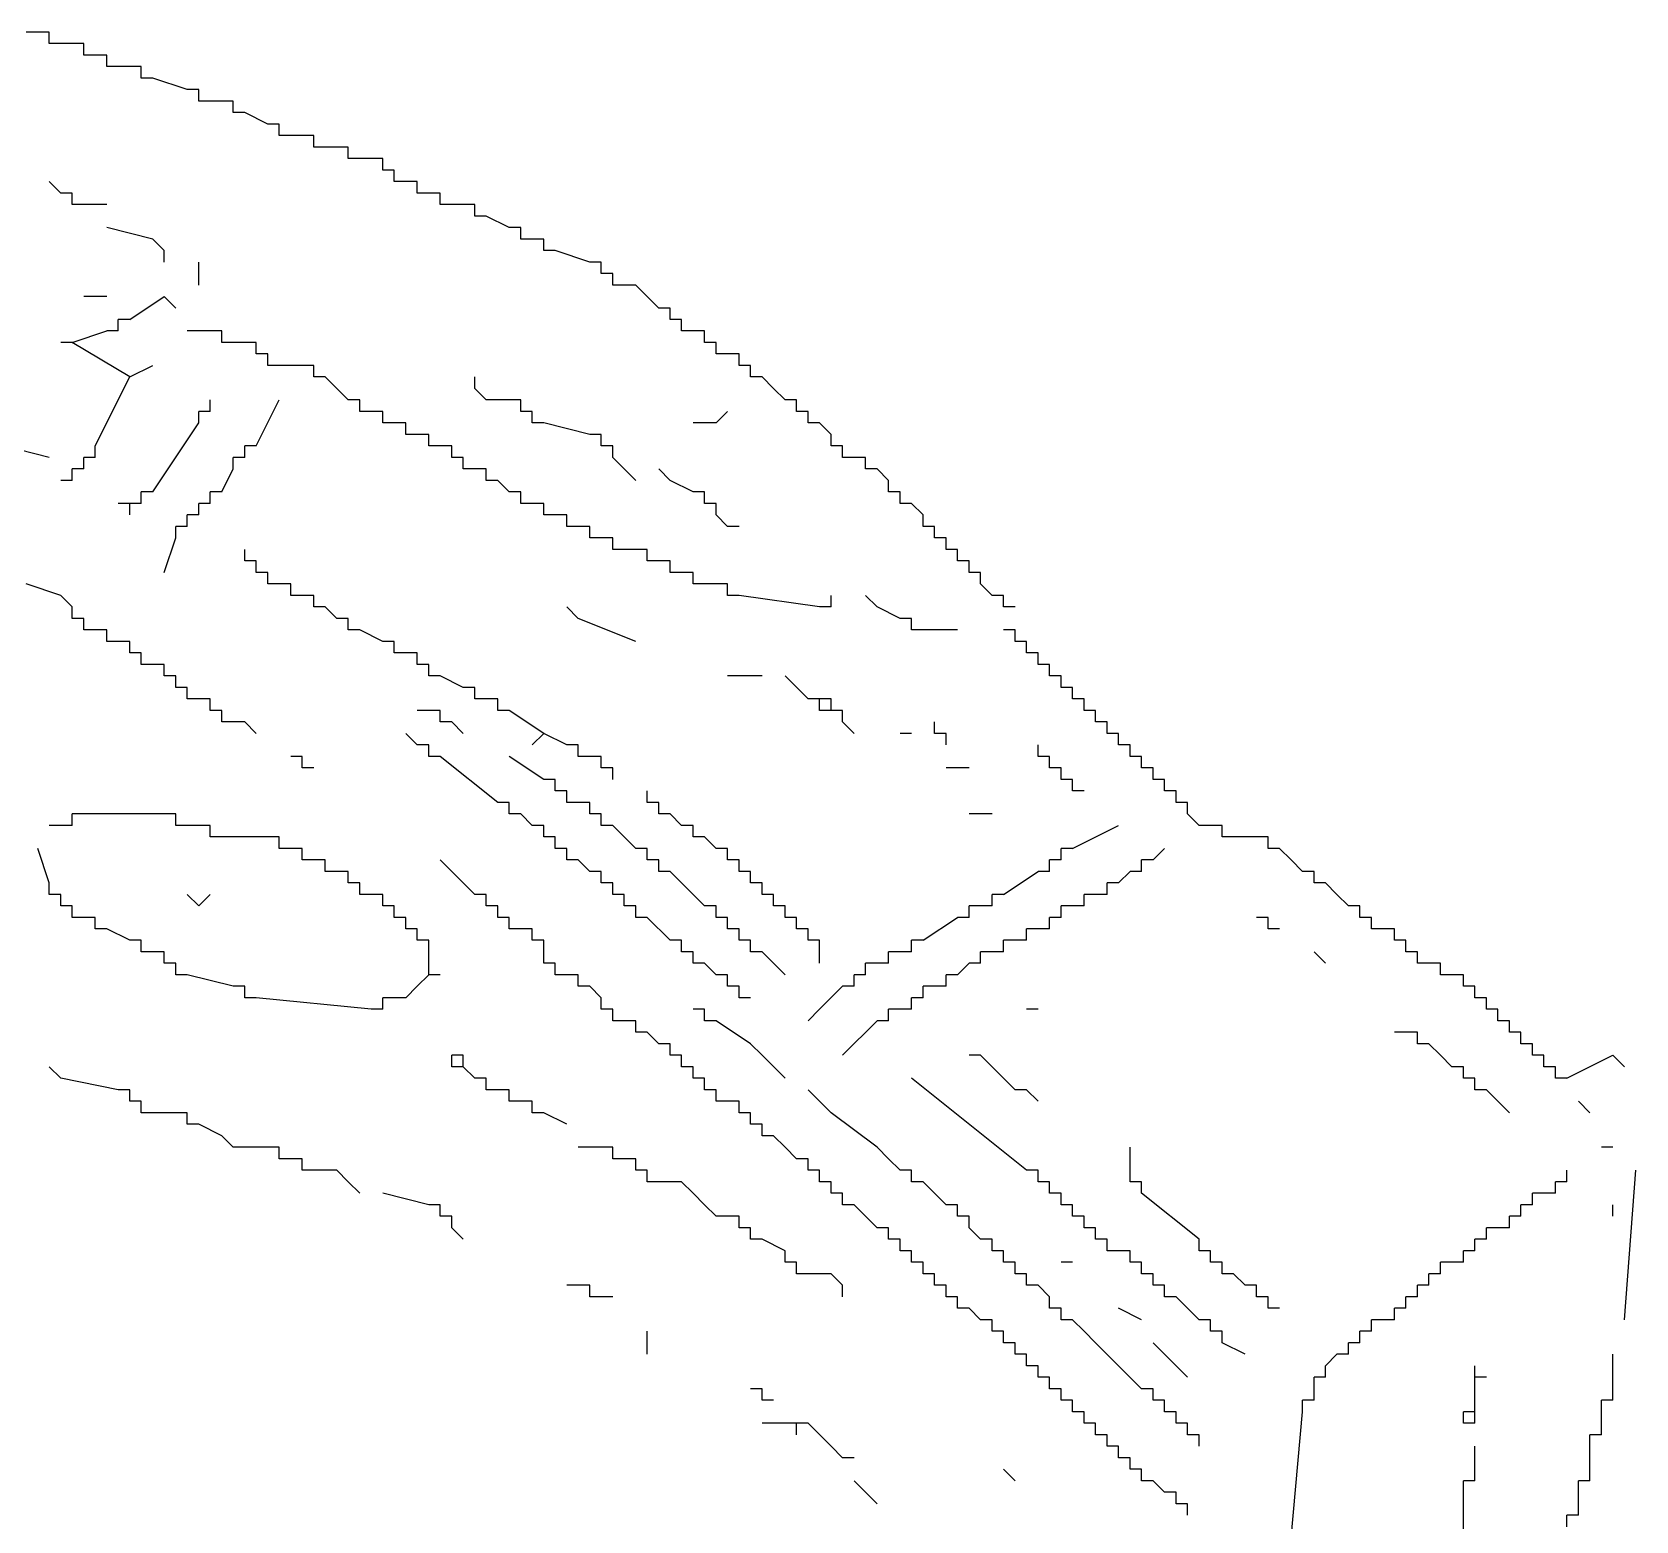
# Model space of a CAD drawing. Extents: x 0.03 to 8.61, y 0.04 to 5.34.
# Drawn here: x 7.633 to 8.61, y 2.306 to 3.213 of the extents above; entities that cross this region are included whole.
import ezdxf

# ---------------------------------------------------------------- set-up
doc = ezdxf.new("R2010")
doc.units = 0

msp = doc.modelspace()

# ---------------------------------------------------------------- linework, layer by layer
at = {"color": 7, "linetype": 'CONTINUOUS'}
for p, q in [((7.637, 3.213), (7.63, 3.213)), ((7.644, 3.213), (7.637, 3.213)), ((7.644, 3.206), (7.644, 3.213)), ((7.651, 3.206), (7.644, 3.206)), ((7.658, 3.206), (7.651, 3.206)), ((7.665, 3.206), (7.658, 3.206)), ((7.665, 3.199), (7.665, 3.206)), ((7.672, 3.199), (7.665, 3.199)), ((7.679, 3.199), (7.672, 3.199)), ((7.679, 3.192), (7.679, 3.199)), ((7.686, 3.192), (7.679, 3.192)), ((7.693, 3.192), (7.686, 3.192)), ((7.7, 3.192), (7.693, 3.192)), ((7.7, 3.185), (7.7, 3.192)), ((7.707, 3.185), (7.7, 3.185)), ((7.728, 3.178), (7.707, 3.185)), ((7.735, 3.178), (7.728, 3.178)), ((7.735, 3.171), (7.735, 3.178)), ((7.742, 3.171), (7.735, 3.171)), ((7.749, 3.171), (7.742, 3.171)), ((7.756, 3.171), (7.749, 3.171)), ((7.756, 3.164), (7.756, 3.171)), ((7.763, 3.164), (7.756, 3.164)), ((7.777, 3.157), (7.763, 3.164)), ((7.784, 3.157), (7.777, 3.157)), ((7.784, 3.15), (7.784, 3.157)), ((7.791, 3.15), (7.784, 3.15)), ((7.798, 3.15), (7.791, 3.15)), ((7.805, 3.15), (7.798, 3.15)), ((7.805, 3.143), (7.805, 3.15)), ((7.812, 3.143), (7.805, 3.143)), ((7.819, 3.143), (7.812, 3.143)), ((7.826, 3.143), (7.819, 3.143)), ((7.826, 3.136), (7.826, 3.143)), ((7.833, 3.136), (7.826, 3.136)), ((7.84, 3.136), (7.833, 3.136)), ((7.847, 3.136), (7.84, 3.136)), ((7.847, 3.129), (7.847, 3.136)), ((7.854, 3.129), (7.847, 3.129)), ((7.854, 3.122), (7.854, 3.129)), ((7.651, 3.115), (7.644, 3.122)), ((7.861, 3.122), (7.854, 3.122)), ((7.868, 3.122), (7.861, 3.122)), ((7.868, 3.115), (7.868, 3.122)), ((7.658, 3.115), (7.651, 3.115)), ((7.658, 3.108), (7.658, 3.115)), ((7.665, 3.108), (7.658, 3.108)), ((7.679, 3.108), (7.665, 3.108)), ((7.875, 3.115), (7.868, 3.115)), ((7.882, 3.115), (7.875, 3.115)), ((7.882, 3.108), (7.882, 3.115)), ((7.889, 3.108), (7.882, 3.108)), ((7.896, 3.108), (7.889, 3.108)), ((7.903, 3.108), (7.896, 3.108)), ((7.903, 3.101), (7.903, 3.108)), ((7.91, 3.101), (7.903, 3.101)), ((7.924, 3.094), (7.91, 3.101)), ((7.707, 3.087), (7.679, 3.094)), ((7.714, 3.08), (7.707, 3.087)), ((7.931, 3.094), (7.924, 3.094)), ((7.931, 3.087), (7.931, 3.094)), ((7.938, 3.087), (7.931, 3.087)), ((7.945, 3.087), (7.938, 3.087)), ((7.945, 3.08), (7.945, 3.087)), ((7.714, 3.073), (7.714, 3.08)), ((7.952, 3.08), (7.945, 3.08)), ((7.973, 3.073), (7.952, 3.08)), ((7.735, 3.059), (7.735, 3.073)), ((7.98, 3.073), (7.973, 3.073)), ((7.98, 3.066), (7.98, 3.073)), ((7.987, 3.066), (7.98, 3.066)), ((7.987, 3.059), (7.987, 3.066)), ((7.994, 3.059), (7.987, 3.059)), ((8.001, 3.059), (7.994, 3.059)), ((8.008, 3.052), (8.001, 3.059)), ((7.679, 3.052), (7.665, 3.052)), ((7.693, 3.038), (7.714, 3.052)), ((7.721, 3.045), (7.714, 3.052)), ((8.015, 3.045), (8.008, 3.052)), ((7.693, 3.038), (7.686, 3.038)), ((7.686, 3.031), (7.686, 3.038)), ((8.022, 3.045), (8.015, 3.045)), ((8.022, 3.038), (8.022, 3.045)), ((8.029, 3.038), (8.022, 3.038)), ((7.658, 3.024), (7.679, 3.031)), ((7.686, 3.031), (7.679, 3.031)), ((7.742, 3.031), (7.728, 3.031)), ((7.749, 3.031), (7.742, 3.031)), ((7.749, 3.024), (7.749, 3.031)), ((8.043, 3.031), (8.036, 3.031)), ((8.043, 3.024), (8.043, 3.031)), ((7.658, 3.024), (7.651, 3.024)), ((7.693, 3.003), (7.658, 3.024)), ((7.756, 3.024), (7.749, 3.024)), ((7.763, 3.024), (7.756, 3.024)), ((7.77, 3.024), (7.763, 3.024)), ((7.77, 3.017), (7.77, 3.024)), ((8.05, 3.024), (8.043, 3.024)), ((7.693, 3.003), (7.707, 3.01)), ((7.777, 3.017), (7.77, 3.017)), ((7.777, 3.01), (7.777, 3.017)), ((7.784, 3.01), (7.777, 3.01)), ((7.798, 3.01), (7.784, 3.01)), ((7.805, 3.01), (7.798, 3.01)), ((7.805, 3.003), (7.805, 3.01)), ((8.057, 3.017), (8.05, 3.017)), ((8.064, 3.017), (8.057, 3.017)), ((8.064, 3.01), (8.064, 3.017)), ((8.071, 3.01), (8.064, 3.01)), ((7.672, 2.961), (7.693, 3.003)), ((7.812, 3.003), (7.805, 3.003)), ((7.826, 2.989), (7.812, 3.003)), ((7.903, 2.996), (7.903, 3.003)), ((8.078, 3.003), (8.071, 3.003)), ((8.085, 2.996), (8.078, 3.003)), ((7.742, 2.982), (7.742, 2.989)), ((7.77, 2.961), (7.784, 2.989)), ((7.833, 2.989), (7.826, 2.989)), ((7.833, 2.982), (7.833, 2.989)), ((7.91, 2.989), (7.903, 2.996)), ((7.924, 2.989), (7.91, 2.989)), ((7.931, 2.989), (7.924, 2.989)), ((7.931, 2.982), (7.931, 2.989)), ((8.099, 2.989), (8.092, 2.989)), ((7.742, 2.982), (7.735, 2.982)), ((7.735, 2.975), (7.735, 2.982)), ((7.84, 2.982), (7.833, 2.982)), ((7.847, 2.982), (7.84, 2.982)), ((7.847, 2.975), (7.847, 2.982)), ((7.938, 2.982), (7.931, 2.982)), ((7.938, 2.975), (7.938, 2.982)), ((8.106, 2.982), (8.099, 2.982)), ((7.707, 2.933), (7.735, 2.975)), ((7.854, 2.975), (7.847, 2.975)), ((7.861, 2.975), (7.854, 2.975)), ((7.861, 2.968), (7.861, 2.975)), ((7.945, 2.975), (7.938, 2.975)), ((7.973, 2.968), (7.945, 2.975)), ((8.113, 2.975), (8.106, 2.975)), ((8.12, 2.968), (8.113, 2.975)), ((7.644, 2.954), (7.616, 2.961)), ((7.672, 2.954), (7.672, 2.961)), ((7.77, 2.961), (7.763, 2.961)), ((7.763, 2.954), (7.763, 2.961)), ((7.868, 2.968), (7.861, 2.968)), ((7.875, 2.968), (7.868, 2.968)), ((7.875, 2.961), (7.875, 2.968)), ((7.882, 2.961), (7.875, 2.961)), ((7.889, 2.961), (7.882, 2.961)), ((7.889, 2.954), (7.889, 2.961)), ((7.98, 2.968), (7.973, 2.968)), ((7.98, 2.961), (7.98, 2.968)), ((7.987, 2.961), (7.98, 2.961)), ((7.987, 2.954), (7.987, 2.961)), ((7.672, 2.954), (7.665, 2.954)), ((7.665, 2.947), (7.665, 2.954)), ((7.763, 2.954), (7.756, 2.954)), ((7.756, 2.947), (7.756, 2.954)), ((7.896, 2.954), (7.889, 2.954)), ((7.896, 2.947), (7.896, 2.954)), ((7.994, 2.947), (7.987, 2.954)), ((8.141, 2.954), (8.134, 2.954)), ((8.141, 2.947), (8.141, 2.954)), ((7.658, 2.94), (7.651, 2.94)), ((7.665, 2.947), (7.658, 2.947)), ((7.658, 2.94), (7.658, 2.947)), ((7.749, 2.933), (7.756, 2.947)), ((7.903, 2.947), (7.896, 2.947)), ((7.91, 2.947), (7.903, 2.947)), ((7.91, 2.94), (7.91, 2.947)), ((7.917, 2.94), (7.91, 2.94)), ((7.924, 2.933), (7.917, 2.94)), ((8.001, 2.94), (7.994, 2.947)), ((8.022, 2.94), (8.015, 2.947)), ((8.036, 2.933), (8.022, 2.94)), ((8.148, 2.947), (8.141, 2.947)), ((8.155, 2.94), (8.148, 2.947)), ((7.707, 2.933), (7.7, 2.933)), ((7.7, 2.926), (7.7, 2.933)), ((7.749, 2.933), (7.742, 2.933)), ((7.742, 2.926), (7.742, 2.933)), ((7.931, 2.933), (7.924, 2.933)), ((7.931, 2.926), (7.931, 2.933)), ((8.043, 2.933), (8.036, 2.933)), ((8.043, 2.926), (8.043, 2.933)), ((8.162, 2.933), (8.155, 2.933)), ((7.693, 2.926), (7.686, 2.926)), ((7.7, 2.926), (7.693, 2.926)), ((7.693, 2.919), (7.693, 2.926)), ((7.742, 2.926), (7.735, 2.926)), ((7.735, 2.919), (7.735, 2.926)), ((7.938, 2.926), (7.931, 2.926)), ((7.945, 2.926), (7.938, 2.926)), ((7.945, 2.919), (7.945, 2.926)), ((8.05, 2.926), (8.043, 2.926)), ((8.05, 2.919), (8.05, 2.926)), ((8.169, 2.926), (8.162, 2.926)), ((8.176, 2.919), (8.169, 2.926)), ((7.728, 2.912), (7.721, 2.912)), ((7.721, 2.905), (7.721, 2.912)), ((7.735, 2.919), (7.728, 2.919)), ((7.728, 2.912), (7.728, 2.919)), ((7.952, 2.919), (7.945, 2.919)), ((7.959, 2.919), (7.952, 2.919)), ((7.959, 2.912), (7.959, 2.919)), ((7.966, 2.912), (7.959, 2.912)), ((7.973, 2.912), (7.966, 2.912)), ((7.973, 2.905), (7.973, 2.912)), ((8.057, 2.912), (8.05, 2.919)), ((8.064, 2.912), (8.057, 2.912)), ((8.183, 2.912), (8.176, 2.912)), ((7.714, 2.884), (7.721, 2.905)), ((7.98, 2.905), (7.973, 2.905)), ((7.987, 2.905), (7.98, 2.905)), ((7.987, 2.898), (7.987, 2.905)), ((8.19, 2.905), (8.183, 2.905)), ((7.763, 2.891), (7.763, 2.898)), ((7.77, 2.891), (7.763, 2.891)), ((7.77, 2.884), (7.77, 2.891)), ((7.994, 2.898), (7.987, 2.898)), ((8.001, 2.898), (7.994, 2.898)), ((8.008, 2.898), (8.001, 2.898)), ((8.008, 2.891), (8.008, 2.898)), ((8.015, 2.891), (8.008, 2.891)), ((8.022, 2.891), (8.015, 2.891)), ((8.022, 2.884), (8.022, 2.891)), ((8.197, 2.898), (8.19, 2.898)), ((8.204, 2.891), (8.197, 2.891)), ((7.777, 2.884), (7.77, 2.884)), ((7.777, 2.877), (7.777, 2.884)), ((8.029, 2.884), (8.022, 2.884)), ((8.036, 2.884), (8.029, 2.884)), ((8.036, 2.877), (8.036, 2.884)), ((8.211, 2.884), (8.204, 2.884)), ((7.651, 2.87), (7.63, 2.877)), ((7.784, 2.877), (7.777, 2.877)), ((7.791, 2.877), (7.784, 2.877)), ((7.791, 2.87), (7.791, 2.877)), ((8.043, 2.877), (8.036, 2.877)), ((8.05, 2.877), (8.043, 2.877)), ((8.057, 2.877), (8.05, 2.877)), ((8.057, 2.87), (8.057, 2.877)), ((8.218, 2.87), (8.211, 2.877)), ((7.658, 2.863), (7.651, 2.87)), ((7.658, 2.856), (7.658, 2.863)), ((7.798, 2.87), (7.791, 2.87)), ((7.805, 2.87), (7.798, 2.87)), ((7.805, 2.863), (7.805, 2.87)), ((7.812, 2.863), (7.805, 2.863)), ((7.819, 2.856), (7.812, 2.863)), ((7.966, 2.856), (7.959, 2.863)), ((8.064, 2.87), (8.057, 2.87)), ((8.113, 2.863), (8.064, 2.87)), ((8.12, 2.863), (8.113, 2.863)), ((8.12, 2.863), (8.12, 2.87)), ((8.148, 2.863), (8.141, 2.87)), ((8.162, 2.856), (8.148, 2.863)), ((8.225, 2.87), (8.218, 2.87)), ((8.232, 2.863), (8.225, 2.863)), ((7.665, 2.856), (7.658, 2.856)), ((7.665, 2.849), (7.665, 2.856)), ((7.826, 2.856), (7.819, 2.856)), ((7.826, 2.849), (7.826, 2.856)), ((8.001, 2.842), (7.966, 2.856)), ((8.169, 2.856), (8.162, 2.856)), ((8.169, 2.849), (8.169, 2.856)), ((7.672, 2.849), (7.665, 2.849)), ((7.679, 2.849), (7.672, 2.849)), ((7.679, 2.842), (7.679, 2.849)), ((7.686, 2.842), (7.679, 2.842)), ((7.693, 2.842), (7.686, 2.842)), ((7.693, 2.835), (7.693, 2.842)), ((7.833, 2.849), (7.826, 2.849)), ((7.847, 2.842), (7.833, 2.849)), ((7.854, 2.842), (7.847, 2.842)), ((7.854, 2.835), (7.854, 2.842)), ((8.176, 2.849), (8.169, 2.849)), ((8.197, 2.849), (8.176, 2.849)), ((8.232, 2.849), (8.225, 2.849)), ((8.232, 2.842), (8.232, 2.849)), ((8.239, 2.842), (8.232, 2.842)), ((8.239, 2.835), (8.239, 2.842)), ((7.7, 2.835), (7.693, 2.835)), ((7.7, 2.828), (7.7, 2.835)), ((7.861, 2.835), (7.854, 2.835)), ((7.868, 2.835), (7.861, 2.835)), ((7.868, 2.828), (7.868, 2.835)), ((8.246, 2.835), (8.239, 2.835)), ((8.246, 2.828), (8.246, 2.835)), ((7.707, 2.828), (7.7, 2.828)), ((7.714, 2.828), (7.707, 2.828)), ((7.714, 2.821), (7.714, 2.828)), ((7.875, 2.828), (7.868, 2.828)), ((7.875, 2.821), (7.875, 2.828)), ((8.253, 2.828), (8.246, 2.828)), ((8.253, 2.821), (8.253, 2.828)), ((7.721, 2.821), (7.714, 2.821)), ((7.721, 2.814), (7.721, 2.821)), ((7.728, 2.814), (7.721, 2.814)), ((7.728, 2.807), (7.728, 2.814)), ((7.882, 2.821), (7.875, 2.821)), ((7.896, 2.814), (7.882, 2.821)), ((7.903, 2.814), (7.896, 2.814)), ((7.903, 2.807), (7.903, 2.814)), ((8.078, 2.821), (8.057, 2.821)), ((8.106, 2.807), (8.092, 2.821)), ((8.26, 2.821), (8.253, 2.821)), ((8.26, 2.814), (8.26, 2.821)), ((8.267, 2.814), (8.26, 2.814)), ((8.267, 2.807), (8.267, 2.814)), ((7.735, 2.807), (7.728, 2.807)), ((7.742, 2.807), (7.735, 2.807)), ((7.742, 2.8), (7.742, 2.807)), ((7.91, 2.807), (7.903, 2.807)), ((7.917, 2.807), (7.91, 2.807)), ((7.917, 2.8), (7.917, 2.807)), ((8.113, 2.807), (8.106, 2.807)), ((8.12, 2.807), (8.113, 2.807)), ((8.113, 2.8), (8.113, 2.807)), ((8.12, 2.8), (8.12, 2.807)), ((8.274, 2.807), (8.267, 2.807)), ((8.274, 2.8), (8.274, 2.807)), ((7.749, 2.8), (7.742, 2.8)), ((7.749, 2.793), (7.749, 2.8)), ((7.756, 2.793), (7.749, 2.793)), ((7.763, 2.793), (7.756, 2.793)), ((7.77, 2.786), (7.763, 2.793)), ((7.875, 2.8), (7.868, 2.8)), ((7.882, 2.8), (7.875, 2.8)), ((7.882, 2.793), (7.882, 2.8)), ((7.889, 2.793), (7.882, 2.793)), ((7.896, 2.786), (7.889, 2.793)), ((7.924, 2.8), (7.917, 2.8)), ((7.945, 2.786), (7.924, 2.8)), ((8.12, 2.8), (8.113, 2.8)), ((8.127, 2.8), (8.12, 2.8)), ((8.127, 2.793), (8.127, 2.8)), ((8.134, 2.786), (8.127, 2.793)), ((8.183, 2.786), (8.183, 2.793)), ((8.281, 2.8), (8.274, 2.8)), ((8.281, 2.793), (8.281, 2.8)), ((8.288, 2.793), (8.281, 2.793)), ((8.288, 2.786), (8.288, 2.793)), ((7.868, 2.779), (7.861, 2.786)), ((7.938, 2.779), (7.945, 2.786)), ((7.959, 2.779), (7.945, 2.786)), ((8.169, 2.786), (8.162, 2.786)), ((8.19, 2.786), (8.183, 2.786)), ((8.19, 2.779), (8.19, 2.786)), ((8.295, 2.786), (8.288, 2.786)), ((8.295, 2.779), (8.295, 2.786)), ((7.875, 2.779), (7.868, 2.779)), ((7.875, 2.772), (7.875, 2.779)), ((7.966, 2.779), (7.959, 2.779)), ((7.966, 2.772), (7.966, 2.779)), ((8.246, 2.772), (8.246, 2.779)), ((8.302, 2.779), (8.295, 2.779)), ((8.302, 2.772), (8.302, 2.779)), ((7.798, 2.772), (7.791, 2.772)), ((7.798, 2.765), (7.798, 2.772)), ((7.805, 2.765), (7.798, 2.765)), ((7.882, 2.772), (7.875, 2.772)), ((7.917, 2.744), (7.882, 2.772)), ((7.945, 2.758), (7.924, 2.772)), ((7.973, 2.772), (7.966, 2.772)), ((7.98, 2.772), (7.973, 2.772)), ((7.98, 2.765), (7.98, 2.772)), ((7.987, 2.765), (7.98, 2.765)), ((7.987, 2.758), (7.987, 2.765)), ((8.204, 2.765), (8.19, 2.765)), ((8.253, 2.772), (8.246, 2.772)), ((8.253, 2.765), (8.253, 2.772)), ((8.26, 2.765), (8.253, 2.765)), ((8.26, 2.758), (8.26, 2.765)), ((8.309, 2.772), (8.302, 2.772)), ((8.309, 2.765), (8.309, 2.772)), ((8.316, 2.765), (8.309, 2.765)), ((8.316, 2.758), (8.316, 2.765)), ((7.952, 2.758), (7.945, 2.758)), ((7.952, 2.751), (7.952, 2.758)), ((8.267, 2.758), (8.26, 2.758)), ((8.267, 2.751), (8.267, 2.758)), ((8.323, 2.758), (8.316, 2.758)), ((8.323, 2.751), (8.323, 2.758)), ((7.924, 2.744), (7.917, 2.744)), ((7.924, 2.737), (7.924, 2.744)), ((7.959, 2.751), (7.952, 2.751)), ((7.959, 2.744), (7.959, 2.751)), ((7.966, 2.744), (7.959, 2.744)), ((7.973, 2.744), (7.966, 2.744)), ((7.973, 2.737), (7.973, 2.744)), ((8.008, 2.744), (8.008, 2.751)), ((8.015, 2.744), (8.008, 2.744)), ((8.015, 2.737), (8.015, 2.744)), ((8.274, 2.751), (8.267, 2.751)), ((8.33, 2.751), (8.323, 2.751)), ((8.33, 2.744), (8.33, 2.751)), ((8.337, 2.744), (8.33, 2.744)), ((8.337, 2.737), (8.337, 2.744)), ((7.665, 2.737), (7.658, 2.737)), ((7.658, 2.73), (7.658, 2.737)), ((7.714, 2.737), (7.665, 2.737)), ((7.721, 2.737), (7.714, 2.737)), ((7.721, 2.73), (7.721, 2.737)), ((7.931, 2.737), (7.924, 2.737)), ((7.938, 2.73), (7.931, 2.737)), ((7.98, 2.737), (7.973, 2.737)), ((7.98, 2.73), (7.98, 2.737)), ((8.022, 2.737), (8.015, 2.737)), ((8.029, 2.73), (8.022, 2.737)), ((8.218, 2.737), (8.204, 2.737)), ((8.344, 2.73), (8.337, 2.737)), ((7.651, 2.73), (7.644, 2.73)), ((7.658, 2.73), (7.651, 2.73)), ((7.728, 2.73), (7.721, 2.73)), ((7.735, 2.73), (7.728, 2.73)), ((7.742, 2.73), (7.735, 2.73)), ((7.742, 2.723), (7.742, 2.73)), ((7.945, 2.73), (7.938, 2.73)), ((7.945, 2.723), (7.945, 2.73)), ((7.987, 2.73), (7.98, 2.73)), ((8.001, 2.716), (7.987, 2.73)), ((8.036, 2.73), (8.029, 2.73)), ((8.036, 2.723), (8.036, 2.73)), ((8.267, 2.716), (8.295, 2.73)), ((8.351, 2.73), (8.344, 2.73)), ((8.358, 2.73), (8.351, 2.73)), ((8.358, 2.723), (8.358, 2.73)), ((7.644, 2.695), (7.637, 2.716)), ((7.777, 2.723), (7.749, 2.723)), ((7.784, 2.723), (7.777, 2.723)), ((7.784, 2.716), (7.784, 2.723)), ((7.791, 2.716), (7.784, 2.716)), ((7.798, 2.716), (7.791, 2.716)), ((7.798, 2.709), (7.798, 2.716)), ((7.952, 2.723), (7.945, 2.723)), ((7.952, 2.716), (7.952, 2.723)), ((7.959, 2.716), (7.952, 2.716)), ((7.959, 2.709), (7.959, 2.716)), ((8.008, 2.716), (8.001, 2.716)), ((8.008, 2.709), (8.008, 2.716)), ((8.043, 2.723), (8.036, 2.723)), ((8.05, 2.716), (8.043, 2.723)), ((8.057, 2.716), (8.05, 2.716)), ((8.057, 2.709), (8.057, 2.716)), ((8.267, 2.716), (8.26, 2.716)), ((8.26, 2.709), (8.26, 2.716)), ((8.316, 2.709), (8.323, 2.716)), ((8.365, 2.723), (8.358, 2.723)), ((8.379, 2.723), (8.365, 2.723)), ((8.386, 2.723), (8.379, 2.723)), ((8.386, 2.716), (8.386, 2.723)), ((8.393, 2.716), (8.386, 2.716)), ((8.4, 2.709), (8.393, 2.716)), ((7.805, 2.709), (7.798, 2.709)), ((7.812, 2.709), (7.805, 2.709)), ((7.812, 2.702), (7.812, 2.709)), ((7.903, 2.688), (7.882, 2.709)), ((7.966, 2.709), (7.959, 2.709)), ((7.973, 2.702), (7.966, 2.709)), ((8.015, 2.709), (8.008, 2.709)), ((8.015, 2.702), (8.015, 2.709)), ((8.064, 2.709), (8.057, 2.709)), ((8.064, 2.702), (8.064, 2.709)), ((8.26, 2.709), (8.253, 2.709)), ((8.253, 2.702), (8.253, 2.709)), ((8.316, 2.709), (8.309, 2.709)), ((8.309, 2.702), (8.309, 2.709)), ((8.407, 2.702), (8.4, 2.709)), ((7.819, 2.702), (7.812, 2.702)), ((7.826, 2.702), (7.819, 2.702)), ((7.826, 2.695), (7.826, 2.702)), ((7.98, 2.702), (7.973, 2.702)), ((7.98, 2.695), (7.98, 2.702)), ((8.022, 2.702), (8.015, 2.702)), ((8.029, 2.695), (8.022, 2.702)), ((8.071, 2.702), (8.064, 2.702)), ((8.071, 2.695), (8.071, 2.702)), ((8.225, 2.688), (8.246, 2.702)), ((8.253, 2.702), (8.246, 2.702)), ((8.295, 2.695), (8.302, 2.702)), ((8.309, 2.702), (8.302, 2.702)), ((8.414, 2.702), (8.407, 2.702)), ((8.414, 2.695), (8.414, 2.702)), ((7.644, 2.688), (7.644, 2.695)), ((7.651, 2.688), (7.644, 2.688)), ((7.651, 2.681), (7.651, 2.688)), ((7.735, 2.681), (7.728, 2.688)), ((7.833, 2.695), (7.826, 2.695)), ((7.833, 2.688), (7.833, 2.695)), ((7.84, 2.688), (7.833, 2.688)), ((7.847, 2.688), (7.84, 2.688)), ((7.847, 2.681), (7.847, 2.688)), ((7.91, 2.688), (7.903, 2.688)), ((7.91, 2.681), (7.91, 2.688)), ((7.987, 2.695), (7.98, 2.695)), ((7.987, 2.688), (7.987, 2.695)), ((7.994, 2.688), (7.987, 2.688)), ((7.994, 2.681), (7.994, 2.688)), ((8.036, 2.688), (8.029, 2.695)), ((8.043, 2.681), (8.036, 2.688)), ((8.078, 2.695), (8.071, 2.695)), ((8.078, 2.688), (8.078, 2.695)), ((8.085, 2.688), (8.078, 2.688)), ((8.085, 2.681), (8.085, 2.688)), ((8.225, 2.688), (8.218, 2.688)), ((8.218, 2.681), (8.218, 2.688)), ((8.281, 2.688), (8.274, 2.688)), ((8.274, 2.681), (8.274, 2.688)), ((8.288, 2.688), (8.281, 2.688)), ((8.295, 2.695), (8.288, 2.695)), ((8.288, 2.688), (8.288, 2.695)), ((8.421, 2.695), (8.414, 2.695)), ((8.428, 2.688), (8.421, 2.695)), ((8.435, 2.681), (8.428, 2.688)), ((7.658, 2.681), (7.651, 2.681)), ((7.658, 2.674), (7.658, 2.681)), ((7.854, 2.681), (7.847, 2.681)), ((7.854, 2.674), (7.854, 2.681)), ((7.917, 2.681), (7.91, 2.681)), ((7.917, 2.674), (7.917, 2.681)), ((8.001, 2.681), (7.994, 2.681)), ((8.001, 2.674), (8.001, 2.681)), ((8.05, 2.681), (8.043, 2.681)), ((8.05, 2.674), (8.05, 2.681)), ((8.092, 2.681), (8.085, 2.681)), ((8.092, 2.674), (8.092, 2.681)), ((8.211, 2.681), (8.204, 2.681)), ((8.204, 2.674), (8.204, 2.681)), ((8.218, 2.681), (8.211, 2.681)), ((8.26, 2.674), (8.26, 2.681)), ((8.274, 2.681), (8.267, 2.681)), ((8.442, 2.681), (8.435, 2.681)), ((8.442, 2.674), (8.442, 2.681)), ((7.665, 2.674), (7.658, 2.674)), ((7.672, 2.674), (7.665, 2.674)), ((7.672, 2.667), (7.672, 2.674)), ((7.679, 2.667), (7.672, 2.667)), ((7.861, 2.667), (7.861, 2.674)), ((7.868, 2.667), (7.861, 2.667)), ((7.868, 2.66), (7.868, 2.667)), ((7.924, 2.674), (7.917, 2.674)), ((7.924, 2.667), (7.924, 2.674)), ((7.931, 2.667), (7.924, 2.667)), ((7.938, 2.667), (7.931, 2.667)), ((7.938, 2.66), (7.938, 2.667)), ((8.008, 2.674), (8.001, 2.674)), ((8.022, 2.66), (8.008, 2.674)), ((8.057, 2.674), (8.05, 2.674)), ((8.057, 2.667), (8.057, 2.674)), ((8.064, 2.667), (8.057, 2.667)), ((8.064, 2.66), (8.064, 2.667)), ((8.099, 2.674), (8.092, 2.674)), ((8.099, 2.667), (8.099, 2.674)), ((8.106, 2.667), (8.099, 2.667)), ((8.106, 2.66), (8.106, 2.667)), ((8.176, 2.66), (8.197, 2.674)), ((8.204, 2.674), (8.197, 2.674)), ((8.246, 2.667), (8.239, 2.667)), ((8.239, 2.66), (8.239, 2.667)), ((8.253, 2.667), (8.246, 2.667)), ((8.26, 2.674), (8.253, 2.674)), ((8.253, 2.667), (8.253, 2.674)), ((8.386, 2.674), (8.379, 2.674)), ((8.386, 2.667), (8.386, 2.674)), ((8.393, 2.667), (8.386, 2.667)), ((8.449, 2.674), (8.442, 2.674)), ((8.449, 2.667), (8.449, 2.674)), ((8.456, 2.667), (8.449, 2.667)), ((8.463, 2.667), (8.456, 2.667)), ((8.463, 2.66), (8.463, 2.667)), ((7.7, 2.653), (7.7, 2.66)), ((7.875, 2.66), (7.868, 2.66)), ((7.875, 2.653), (7.875, 2.66)), ((7.945, 2.66), (7.938, 2.66)), ((7.945, 2.653), (7.945, 2.66)), ((8.029, 2.66), (8.022, 2.66)), ((8.029, 2.653), (8.029, 2.66)), ((8.071, 2.66), (8.064, 2.66)), ((8.071, 2.653), (8.071, 2.66)), ((8.113, 2.66), (8.106, 2.66)), ((8.113, 2.653), (8.113, 2.66)), ((8.176, 2.66), (8.169, 2.66)), ((8.169, 2.653), (8.169, 2.66)), ((8.232, 2.66), (8.225, 2.66)), ((8.225, 2.653), (8.225, 2.66)), ((8.239, 2.66), (8.232, 2.66)), ((8.47, 2.66), (8.463, 2.66)), ((8.47, 2.653), (8.47, 2.66)), ((7.707, 2.653), (7.7, 2.653)), ((7.714, 2.653), (7.707, 2.653)), ((7.714, 2.646), (7.714, 2.653)), ((7.945, 2.646), (7.945, 2.653)), ((8.036, 2.653), (8.029, 2.653)), ((8.036, 2.646), (8.036, 2.653)), ((8.078, 2.653), (8.071, 2.653)), ((8.085, 2.646), (8.078, 2.653)), ((8.113, 2.646), (8.113, 2.653)), ((8.162, 2.653), (8.155, 2.653)), ((8.155, 2.646), (8.155, 2.653)), ((8.169, 2.653), (8.162, 2.653)), ((8.211, 2.646), (8.211, 2.653)), ((8.225, 2.653), (8.218, 2.653)), ((8.421, 2.646), (8.414, 2.653)), ((8.477, 2.653), (8.47, 2.653)), ((8.477, 2.646), (8.477, 2.653)), ((7.721, 2.646), (7.714, 2.646)), ((7.721, 2.639), (7.721, 2.646)), ((7.728, 2.639), (7.721, 2.639)), ((7.756, 2.632), (7.728, 2.639)), ((7.952, 2.646), (7.945, 2.646)), ((7.952, 2.639), (7.952, 2.646)), ((7.959, 2.639), (7.952, 2.639)), ((7.966, 2.639), (7.959, 2.639)), ((7.966, 2.632), (7.966, 2.639)), ((8.043, 2.646), (8.036, 2.646)), ((8.05, 2.639), (8.043, 2.646)), ((8.057, 2.639), (8.05, 2.639)), ((8.057, 2.632), (8.057, 2.639)), ((8.092, 2.639), (8.085, 2.646)), ((8.141, 2.639), (8.134, 2.639)), ((8.134, 2.632), (8.134, 2.639)), ((8.148, 2.646), (8.141, 2.646)), ((8.141, 2.639), (8.141, 2.646)), ((8.155, 2.646), (8.148, 2.646)), ((8.197, 2.639), (8.19, 2.639)), ((8.19, 2.632), (8.19, 2.639)), ((8.197, 2.639), (8.204, 2.646)), ((8.211, 2.646), (8.204, 2.646)), ((8.484, 2.646), (8.477, 2.646)), ((8.491, 2.646), (8.484, 2.646)), ((8.491, 2.639), (8.491, 2.646)), ((8.498, 2.639), (8.491, 2.639)), ((8.505, 2.639), (8.498, 2.639)), ((8.505, 2.632), (8.505, 2.639)), ((7.973, 2.632), (7.966, 2.632)), ((7.98, 2.625), (7.973, 2.632)), ((8.064, 2.632), (8.057, 2.632)), ((8.064, 2.625), (8.064, 2.632)), ((8.113, 2.618), (8.127, 2.632)), ((8.134, 2.632), (8.127, 2.632)), ((8.183, 2.632), (8.176, 2.632)), ((8.176, 2.625), (8.176, 2.632)), ((8.19, 2.632), (8.183, 2.632)), ((8.512, 2.632), (8.505, 2.632)), ((8.512, 2.625), (8.512, 2.632)), ((7.77, 2.625), (7.763, 2.625)), ((7.98, 2.618), (7.98, 2.625)), ((7.987, 2.618), (7.98, 2.618)), ((7.987, 2.611), (7.987, 2.618)), ((8.043, 2.618), (8.036, 2.618)), ((8.043, 2.611), (8.043, 2.618)), ((8.071, 2.625), (8.064, 2.625)), ((8.106, 2.611), (8.113, 2.618)), ((8.162, 2.618), (8.155, 2.618)), ((8.155, 2.611), (8.155, 2.618)), ((8.169, 2.618), (8.162, 2.618)), ((8.176, 2.625), (8.169, 2.625)), ((8.169, 2.618), (8.169, 2.625)), ((8.246, 2.618), (8.239, 2.618)), ((8.519, 2.625), (8.512, 2.625)), ((8.519, 2.618), (8.519, 2.625)), ((8.526, 2.618), (8.519, 2.618)), ((8.526, 2.611), (8.526, 2.618)), ((7.994, 2.611), (7.987, 2.611)), ((8.001, 2.611), (7.994, 2.611)), ((8.001, 2.604), (8.001, 2.611)), ((8.05, 2.611), (8.043, 2.611)), ((8.071, 2.597), (8.05, 2.611)), ((8.127, 2.59), (8.148, 2.611)), ((8.155, 2.611), (8.148, 2.611)), ((8.533, 2.611), (8.526, 2.611)), ((8.533, 2.604), (8.533, 2.611)), ((8.008, 2.604), (8.001, 2.604)), ((8.015, 2.597), (8.008, 2.604)), ((8.47, 2.604), (8.463, 2.604)), ((8.477, 2.604), (8.47, 2.604)), ((8.477, 2.597), (8.477, 2.604)), ((8.54, 2.604), (8.533, 2.604)), ((8.54, 2.597), (8.54, 2.604)), ((7.896, 2.59), (7.889, 2.59)), ((7.889, 2.583), (7.889, 2.59)), ((7.896, 2.583), (7.896, 2.59)), ((8.022, 2.597), (8.015, 2.597)), ((8.022, 2.59), (8.022, 2.597)), ((8.029, 2.59), (8.022, 2.59)), ((8.029, 2.583), (8.029, 2.59)), ((8.078, 2.59), (8.071, 2.597)), ((8.092, 2.576), (8.078, 2.59)), ((8.211, 2.59), (8.204, 2.59)), ((8.218, 2.583), (8.211, 2.59)), ((8.484, 2.597), (8.477, 2.597)), ((8.491, 2.59), (8.484, 2.597)), ((8.498, 2.583), (8.491, 2.59)), ((8.547, 2.597), (8.54, 2.597)), ((8.547, 2.59), (8.547, 2.597)), ((8.554, 2.59), (8.547, 2.59)), ((8.554, 2.583), (8.554, 2.59)), ((8.568, 2.576), (8.596, 2.59)), ((8.603, 2.583), (8.596, 2.59)), ((7.651, 2.576), (7.644, 2.583)), ((7.896, 2.583), (7.889, 2.583)), ((7.903, 2.576), (7.896, 2.583)), ((8.036, 2.583), (8.029, 2.583)), ((8.036, 2.576), (8.036, 2.583)), ((8.225, 2.576), (8.218, 2.583)), ((8.505, 2.583), (8.498, 2.583)), ((8.505, 2.576), (8.505, 2.583)), ((8.561, 2.583), (8.554, 2.583)), ((8.561, 2.576), (8.561, 2.583)), ((7.686, 2.569), (7.651, 2.576)), ((7.693, 2.569), (7.686, 2.569)), ((7.693, 2.562), (7.693, 2.569)), ((7.91, 2.576), (7.903, 2.576)), ((7.91, 2.569), (7.91, 2.576)), ((7.917, 2.569), (7.91, 2.569)), ((7.924, 2.569), (7.917, 2.569)), ((7.924, 2.562), (7.924, 2.569)), ((8.043, 2.576), (8.036, 2.576)), ((8.043, 2.569), (8.043, 2.576)), ((8.05, 2.569), (8.043, 2.569)), ((8.05, 2.562), (8.05, 2.569)), ((8.113, 2.562), (8.106, 2.569)), ((8.239, 2.52), (8.169, 2.576)), ((8.232, 2.569), (8.225, 2.576)), ((8.239, 2.569), (8.232, 2.569)), ((8.246, 2.562), (8.239, 2.569)), ((8.512, 2.576), (8.505, 2.576)), ((8.512, 2.569), (8.512, 2.576)), ((8.519, 2.569), (8.512, 2.569)), ((8.533, 2.555), (8.519, 2.569)), ((8.568, 2.576), (8.561, 2.576)), ((7.7, 2.562), (7.693, 2.562)), ((7.7, 2.555), (7.7, 2.562)), ((7.931, 2.562), (7.924, 2.562)), ((7.938, 2.562), (7.931, 2.562)), ((7.938, 2.555), (7.938, 2.562)), ((8.057, 2.562), (8.05, 2.562)), ((8.064, 2.562), (8.057, 2.562)), ((8.064, 2.555), (8.064, 2.562)), ((8.12, 2.555), (8.113, 2.562)), ((8.582, 2.555), (8.575, 2.562)), ((7.707, 2.555), (7.7, 2.555)), ((7.721, 2.555), (7.707, 2.555)), ((7.728, 2.555), (7.721, 2.555)), ((7.728, 2.548), (7.728, 2.555)), ((7.945, 2.555), (7.938, 2.555)), ((7.959, 2.548), (7.945, 2.555)), ((8.071, 2.555), (8.064, 2.555)), ((8.071, 2.548), (8.071, 2.555)), ((8.148, 2.534), (8.12, 2.555)), ((7.735, 2.548), (7.728, 2.548)), ((7.749, 2.541), (7.735, 2.548)), ((7.756, 2.534), (7.749, 2.541)), ((8.078, 2.548), (8.071, 2.548)), ((8.078, 2.541), (8.078, 2.548)), ((8.085, 2.541), (8.078, 2.541)), ((8.092, 2.534), (8.085, 2.541)), ((7.777, 2.534), (7.756, 2.534)), ((7.784, 2.534), (7.777, 2.534)), ((7.784, 2.527), (7.784, 2.534)), ((7.98, 2.534), (7.966, 2.534)), ((7.987, 2.534), (7.98, 2.534)), ((7.987, 2.527), (7.987, 2.534)), ((8.099, 2.527), (8.092, 2.534)), ((8.155, 2.527), (8.148, 2.534)), ((8.302, 2.52), (8.302, 2.534)), ((8.596, 2.534), (8.589, 2.534)), ((7.791, 2.527), (7.784, 2.527)), ((7.798, 2.527), (7.791, 2.527)), ((7.798, 2.52), (7.798, 2.527)), ((7.805, 2.52), (7.798, 2.52)), ((7.819, 2.52), (7.805, 2.52)), ((7.826, 2.513), (7.819, 2.52)), ((7.994, 2.527), (7.987, 2.527)), ((8.001, 2.527), (7.994, 2.527)), ((8.001, 2.52), (8.001, 2.527)), ((8.008, 2.52), (8.001, 2.52)), ((8.008, 2.513), (8.008, 2.52)), ((8.106, 2.527), (8.099, 2.527)), ((8.106, 2.52), (8.106, 2.527)), ((8.113, 2.52), (8.106, 2.52)), ((8.113, 2.513), (8.113, 2.52)), ((8.162, 2.52), (8.155, 2.527)), ((8.169, 2.52), (8.162, 2.52)), ((8.169, 2.513), (8.169, 2.52)), ((8.246, 2.52), (8.239, 2.52)), ((8.246, 2.513), (8.246, 2.52)), ((8.302, 2.513), (8.302, 2.52)), ((8.568, 2.513), (8.568, 2.52)), ((7.833, 2.506), (7.826, 2.513)), ((8.015, 2.513), (8.008, 2.513)), ((8.029, 2.513), (8.015, 2.513)), ((8.036, 2.506), (8.029, 2.513)), ((8.12, 2.513), (8.113, 2.513)), ((8.12, 2.506), (8.12, 2.513)), ((8.176, 2.513), (8.169, 2.513)), ((8.183, 2.506), (8.176, 2.513)), ((8.253, 2.513), (8.246, 2.513)), ((8.253, 2.506), (8.253, 2.513)), ((8.309, 2.513), (8.302, 2.513)), ((8.309, 2.506), (8.309, 2.513)), ((8.568, 2.513), (8.561, 2.513)), ((8.561, 2.506), (8.561, 2.513)), ((7.875, 2.499), (7.847, 2.506)), ((8.043, 2.499), (8.036, 2.506)), ((8.127, 2.506), (8.12, 2.506)), ((8.127, 2.499), (8.127, 2.506)), ((8.19, 2.499), (8.183, 2.506)), ((8.26, 2.506), (8.253, 2.506)), ((8.26, 2.499), (8.26, 2.506)), ((8.344, 2.478), (8.309, 2.506)), ((8.554, 2.506), (8.547, 2.506)), ((8.547, 2.499), (8.547, 2.506)), ((8.561, 2.506), (8.554, 2.506)), ((7.882, 2.499), (7.875, 2.499)), ((7.882, 2.492), (7.882, 2.499)), ((7.889, 2.492), (7.882, 2.492)), ((7.889, 2.485), (7.889, 2.492)), ((8.05, 2.492), (8.043, 2.499)), ((8.057, 2.492), (8.05, 2.492)), ((8.064, 2.492), (8.057, 2.492)), ((8.064, 2.485), (8.064, 2.492)), ((8.134, 2.499), (8.127, 2.499)), ((8.141, 2.492), (8.134, 2.499)), ((8.148, 2.485), (8.141, 2.492)), ((8.197, 2.499), (8.19, 2.499)), ((8.197, 2.492), (8.197, 2.499)), ((8.204, 2.492), (8.197, 2.492)), ((8.204, 2.485), (8.204, 2.492)), ((8.267, 2.499), (8.26, 2.499)), ((8.267, 2.492), (8.267, 2.499)), ((8.274, 2.492), (8.267, 2.492)), ((8.274, 2.485), (8.274, 2.492)), ((8.54, 2.492), (8.533, 2.492)), ((8.533, 2.485), (8.533, 2.492)), ((8.547, 2.499), (8.54, 2.499)), ((8.54, 2.492), (8.54, 2.499)), ((8.596, 2.492), (8.596, 2.499)), ((7.896, 2.478), (7.889, 2.485)), ((8.071, 2.485), (8.064, 2.485)), ((8.071, 2.478), (8.071, 2.485)), ((8.155, 2.485), (8.148, 2.485)), ((8.155, 2.478), (8.155, 2.485)), ((8.211, 2.478), (8.204, 2.485)), ((8.281, 2.485), (8.274, 2.485)), ((8.281, 2.478), (8.281, 2.485)), ((8.526, 2.485), (8.519, 2.485)), ((8.519, 2.478), (8.519, 2.485)), ((8.533, 2.485), (8.526, 2.485)), ((8.078, 2.478), (8.071, 2.478)), ((8.092, 2.471), (8.078, 2.478)), ((8.092, 2.464), (8.092, 2.471)), ((8.162, 2.478), (8.155, 2.478)), ((8.162, 2.471), (8.162, 2.478)), ((8.169, 2.471), (8.162, 2.471)), ((8.169, 2.464), (8.169, 2.471)), ((8.218, 2.478), (8.211, 2.478)), ((8.218, 2.471), (8.218, 2.478)), ((8.225, 2.471), (8.218, 2.471)), ((8.225, 2.464), (8.225, 2.471)), ((8.288, 2.478), (8.281, 2.478)), ((8.288, 2.471), (8.288, 2.478)), ((8.295, 2.471), (8.288, 2.471)), ((8.302, 2.471), (8.295, 2.471)), ((8.302, 2.464), (8.302, 2.471)), ((8.344, 2.471), (8.344, 2.478)), ((8.351, 2.471), (8.344, 2.471)), ((8.351, 2.464), (8.351, 2.471)), ((8.512, 2.471), (8.505, 2.471)), ((8.505, 2.464), (8.505, 2.471)), ((8.519, 2.478), (8.512, 2.478)), ((8.512, 2.471), (8.512, 2.478)), ((8.099, 2.464), (8.092, 2.464)), ((8.099, 2.457), (8.099, 2.464)), ((8.176, 2.464), (8.169, 2.464)), ((8.176, 2.457), (8.176, 2.464)), ((8.232, 2.464), (8.225, 2.464)), ((8.232, 2.457), (8.232, 2.464)), ((8.267, 2.464), (8.26, 2.464)), ((8.309, 2.464), (8.302, 2.464)), ((8.309, 2.457), (8.309, 2.464)), ((8.358, 2.464), (8.351, 2.464)), ((8.358, 2.457), (8.358, 2.464)), ((8.498, 2.464), (8.491, 2.464)), ((8.491, 2.457), (8.491, 2.464)), ((8.505, 2.464), (8.498, 2.464)), ((8.106, 2.457), (8.099, 2.457)), ((8.12, 2.457), (8.106, 2.457)), ((8.127, 2.45), (8.12, 2.457)), ((8.183, 2.457), (8.176, 2.457)), ((8.183, 2.45), (8.183, 2.457)), ((8.239, 2.457), (8.232, 2.457)), ((8.239, 2.45), (8.239, 2.457)), ((8.316, 2.457), (8.309, 2.457)), ((8.316, 2.45), (8.316, 2.457)), ((8.365, 2.457), (8.358, 2.457)), ((8.372, 2.45), (8.365, 2.457)), ((8.491, 2.457), (8.484, 2.457)), ((8.484, 2.45), (8.484, 2.457)), ((7.966, 2.45), (7.959, 2.45)), ((7.973, 2.45), (7.966, 2.45)), ((7.973, 2.443), (7.973, 2.45)), ((7.98, 2.443), (7.973, 2.443)), ((7.987, 2.443), (7.98, 2.443)), ((8.127, 2.443), (8.127, 2.45)), ((8.19, 2.45), (8.183, 2.45)), ((8.19, 2.443), (8.19, 2.45)), ((8.197, 2.443), (8.19, 2.443)), ((8.197, 2.436), (8.197, 2.443)), ((8.246, 2.45), (8.239, 2.45)), ((8.253, 2.443), (8.246, 2.45)), ((8.253, 2.436), (8.253, 2.443)), ((8.323, 2.45), (8.316, 2.45)), ((8.323, 2.443), (8.323, 2.45)), ((8.33, 2.443), (8.323, 2.443)), ((8.337, 2.436), (8.33, 2.443)), ((8.379, 2.45), (8.372, 2.45)), ((8.379, 2.443), (8.379, 2.45)), ((8.386, 2.443), (8.379, 2.443)), ((8.386, 2.436), (8.386, 2.443)), ((8.477, 2.443), (8.47, 2.443)), ((8.47, 2.436), (8.47, 2.443)), ((8.484, 2.45), (8.477, 2.45)), ((8.477, 2.443), (8.477, 2.45)), ((8.204, 2.436), (8.197, 2.436)), ((8.211, 2.429), (8.204, 2.436)), ((8.26, 2.436), (8.253, 2.436)), ((8.26, 2.429), (8.26, 2.436)), ((8.309, 2.429), (8.295, 2.436)), ((8.344, 2.429), (8.337, 2.436)), ((8.393, 2.436), (8.386, 2.436)), ((8.47, 2.436), (8.463, 2.436)), ((8.463, 2.429), (8.463, 2.436)), ((8.008, 2.408), (8.008, 2.422)), ((8.218, 2.429), (8.211, 2.429)), ((8.218, 2.422), (8.218, 2.429)), ((8.225, 2.422), (8.218, 2.422)), ((8.225, 2.415), (8.225, 2.422)), ((8.267, 2.429), (8.26, 2.429)), ((8.274, 2.422), (8.267, 2.429)), ((8.281, 2.415), (8.274, 2.422)), ((8.351, 2.429), (8.344, 2.429)), ((8.351, 2.422), (8.351, 2.429)), ((8.358, 2.422), (8.351, 2.422)), ((8.358, 2.415), (8.358, 2.422)), ((8.449, 2.422), (8.442, 2.422)), ((8.442, 2.415), (8.442, 2.422)), ((8.456, 2.429), (8.449, 2.429)), ((8.449, 2.422), (8.449, 2.429)), ((8.463, 2.429), (8.456, 2.429)), ((8.232, 2.415), (8.225, 2.415)), ((8.232, 2.408), (8.232, 2.415)), ((8.309, 2.387), (8.281, 2.415)), ((8.323, 2.408), (8.316, 2.415)), ((8.372, 2.408), (8.358, 2.415)), ((8.442, 2.415), (8.435, 2.415)), ((8.435, 2.408), (8.435, 2.415)), ((8.239, 2.408), (8.232, 2.408)), ((8.239, 2.401), (8.239, 2.408)), ((8.33, 2.401), (8.323, 2.408)), ((8.421, 2.401), (8.428, 2.408)), ((8.435, 2.408), (8.428, 2.408)), ((8.596, 2.387), (8.596, 2.408)), ((8.246, 2.401), (8.239, 2.401)), ((8.246, 2.394), (8.246, 2.401)), ((8.253, 2.394), (8.246, 2.394)), ((8.253, 2.387), (8.253, 2.394)), ((8.337, 2.394), (8.33, 2.401)), ((8.421, 2.394), (8.414, 2.394)), ((8.414, 2.387), (8.414, 2.394)), ((8.421, 2.394), (8.421, 2.401)), ((8.512, 2.394), (8.512, 2.401)), ((8.519, 2.394), (8.512, 2.394)), ((8.512, 2.387), (8.512, 2.394)), ((8.078, 2.387), (8.071, 2.387)), ((8.078, 2.38), (8.078, 2.387)), ((8.26, 2.387), (8.253, 2.387)), ((8.26, 2.38), (8.26, 2.387)), ((8.316, 2.387), (8.309, 2.387)), ((8.316, 2.38), (8.316, 2.387)), ((8.414, 2.38), (8.414, 2.387)), ((8.512, 2.38), (8.512, 2.387)), ((8.596, 2.38), (8.596, 2.387)), ((8.085, 2.38), (8.078, 2.38)), ((8.267, 2.38), (8.26, 2.38)), ((8.267, 2.373), (8.267, 2.38)), ((8.274, 2.373), (8.267, 2.373)), ((8.274, 2.366), (8.274, 2.373)), ((8.323, 2.38), (8.316, 2.38)), ((8.323, 2.373), (8.323, 2.38)), ((8.33, 2.373), (8.323, 2.373)), ((8.33, 2.366), (8.33, 2.373)), ((8.4, 2.296), (8.407, 2.373)), ((8.414, 2.38), (8.407, 2.38)), ((8.407, 2.373), (8.407, 2.38)), ((8.512, 2.373), (8.505, 2.373)), ((8.505, 2.366), (8.505, 2.373)), ((8.512, 2.373), (8.512, 2.38)), ((8.512, 2.366), (8.512, 2.373)), ((8.596, 2.38), (8.589, 2.38)), ((8.589, 2.373), (8.589, 2.38)), ((8.589, 2.366), (8.589, 2.373)), ((8.092, 2.366), (8.078, 2.366)), ((8.099, 2.366), (8.092, 2.366)), ((8.106, 2.366), (8.099, 2.366)), ((8.099, 2.359), (8.099, 2.366)), ((8.12, 2.352), (8.106, 2.366)), ((8.281, 2.366), (8.274, 2.366)), ((8.281, 2.359), (8.281, 2.366)), ((8.337, 2.366), (8.33, 2.366)), ((8.337, 2.359), (8.337, 2.366)), ((8.512, 2.366), (8.505, 2.366)), ((8.589, 2.359), (8.589, 2.366)), ((8.288, 2.359), (8.281, 2.359)), ((8.288, 2.352), (8.288, 2.359)), ((8.344, 2.359), (8.337, 2.359)), ((8.344, 2.352), (8.344, 2.359)), ((8.589, 2.359), (8.582, 2.359)), ((8.582, 2.352), (8.582, 2.359)), ((8.127, 2.345), (8.12, 2.352)), ((8.134, 2.345), (8.127, 2.345)), ((8.295, 2.352), (8.288, 2.352)), ((8.295, 2.345), (8.295, 2.352)), ((8.302, 2.345), (8.295, 2.345)), ((8.302, 2.338), (8.302, 2.345)), ((8.512, 2.338), (8.512, 2.352)), ((8.582, 2.338), (8.582, 2.352)), ((8.232, 2.331), (8.225, 2.338)), ((8.309, 2.338), (8.302, 2.338)), ((8.309, 2.331), (8.309, 2.338)), ((8.512, 2.331), (8.512, 2.338)), ((8.582, 2.331), (8.582, 2.338)), ((8.148, 2.317), (8.134, 2.331)), ((8.316, 2.331), (8.309, 2.331)), ((8.323, 2.324), (8.316, 2.331)), ((8.512, 2.331), (8.505, 2.331)), ((8.505, 2.324), (8.505, 2.331)), ((8.582, 2.331), (8.575, 2.331)), ((8.575, 2.324), (8.575, 2.331)), ((8.33, 2.324), (8.323, 2.324)), ((8.33, 2.317), (8.33, 2.324)), ((8.337, 2.317), (8.33, 2.317)), ((8.337, 2.31), (8.337, 2.317)), ((8.505, 2.296), (8.505, 2.324)), ((8.575, 2.317), (8.575, 2.324)), ((8.575, 2.31), (8.575, 2.317)), ((8.575, 2.31), (8.568, 2.31)), ((8.568, 2.303), (8.568, 2.31))]:
    msp.add_line(p, q, dxfattribs=at)
at = {"color": 3, "linetype": 'CONTINUOUS'}
for p, q in [((8.029, 3.031), (8.029, 3.038)), ((8.036, 3.031), (8.029, 3.031)), ((8.05, 3.017), (8.05, 3.024)), ((8.071, 3.003), (8.071, 3.01)), ((8.092, 2.989), (8.085, 2.996)), ((8.099, 2.982), (8.099, 2.989)), ((8.05, 2.975), (8.057, 2.982)), ((8.106, 2.975), (8.106, 2.982)), ((8.05, 2.975), (8.036, 2.975)), ((8.12, 2.961), (8.12, 2.968)), ((8.127, 2.961), (8.12, 2.961)), ((8.127, 2.954), (8.127, 2.961)), ((8.134, 2.954), (8.127, 2.954)), ((8.155, 2.933), (8.155, 2.94)), ((8.162, 2.926), (8.162, 2.933)), ((8.176, 2.912), (8.176, 2.919)), ((8.183, 2.905), (8.183, 2.912)), ((8.19, 2.898), (8.19, 2.905)), ((8.197, 2.891), (8.197, 2.898)), ((8.204, 2.884), (8.204, 2.891)), ((8.211, 2.877), (8.211, 2.884)), ((8.225, 2.863), (8.225, 2.87))]:
    msp.add_line(p, q, dxfattribs=at)
at = {"color": 8, "linetype": 'CONTINUOUS'}
for p, q in [((7.749, 2.723), (7.742, 2.723)), ((8.267, 2.681), (8.26, 2.681)), ((7.693, 2.66), (7.679, 2.667)), ((7.7, 2.66), (7.693, 2.66)), ((7.875, 2.646), (7.875, 2.653)), ((8.218, 2.653), (8.211, 2.653)), ((7.763, 2.625), (7.763, 2.632)), ((7.84, 2.618), (7.77, 2.625))]:
    msp.add_line(p, q, dxfattribs=at)
at = {"color": 12, "linetype": 'CONTINUOUS'}
for p, q in [((7.735, 2.681), (7.742, 2.688)), ((7.868, 2.632), (7.875, 2.639)), ((7.875, 2.639), (7.875, 2.646)), ((7.882, 2.639), (7.875, 2.639)), ((7.763, 2.632), (7.756, 2.632)), ((7.861, 2.625), (7.868, 2.632)), ((7.847, 2.618), (7.84, 2.618)), ((7.854, 2.625), (7.847, 2.625)), ((7.847, 2.618), (7.847, 2.625)), ((7.861, 2.625), (7.854, 2.625)), ((8.603, 2.429), (8.61, 2.52))]:
    msp.add_line(p, q, dxfattribs=at)
at = {"color": 5, "linetype": 'CONTINUOUS'}
msp.add_line((7.861, 2.674), (7.854, 2.674), dxfattribs=at)

doc.saveas('drawing.dxf')
